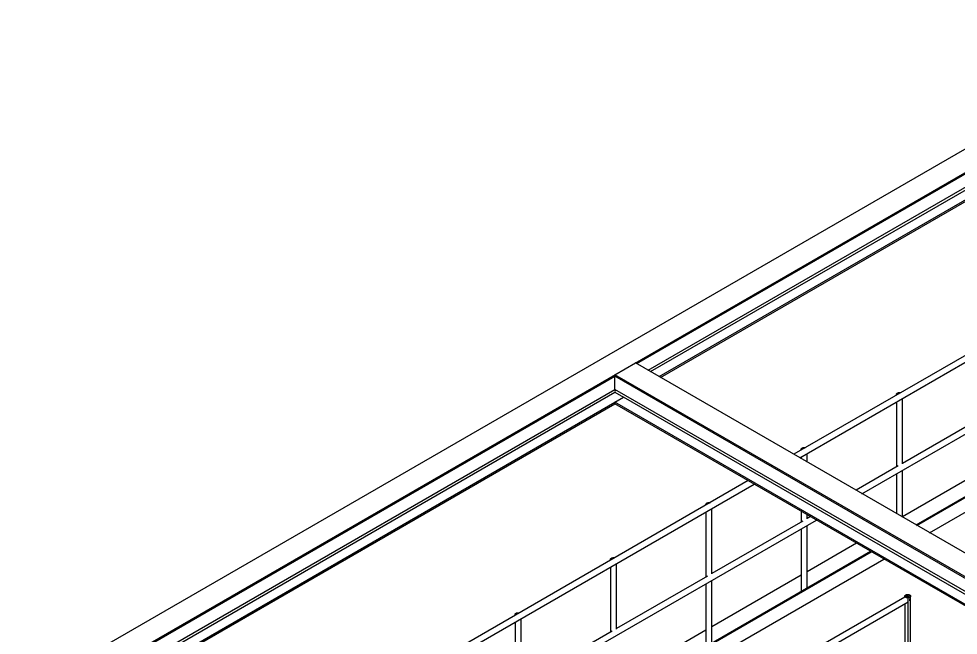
# Model space of a CAD drawing. Header units: inches. Extents: x -1490 to 2215, y -1057 to 1547.
# Drawn here: x -1356.5 to -1146.5, y 1344.2 to 1482 of the extents above; entities that cross this region are included whole.
import ezdxf

# ---------------------------------------------------------------- set-up
doc = ezdxf.new("R2010")
doc.units = ezdxf.units.IN
doc.header["$MEASUREMENT"] = 0

msp = doc.modelspace()

# ---------------------------------------------------------------- linework, layer by layer
at = {"color": 7, "linetype": 'Continuous', "lineweight": 25}
for p, q in [((-1356.51, 1330.75), (-1094.53, 1481.99)), ((-1351.92, 1328.1), (-1089.94, 1479.34)), ((-1218.35, 1404.88), (-1089.94, 1479.01)), ((-1215.8, 1403.41), (-1092.15, 1474.79)), ((-1215.23, 1403.09), (-1091.87, 1474.3)), ((-1213.31, 1401.97), (-1090.83, 1472.68)), ((-1213.02, 1401.81), (-1090.83, 1472.35)), ((-1094.67, 1435.71), (-1183.21, 1384.6)), ((-1181.89, 1383.84), (-1094.67, 1434.19)), ((-1167.97, 1375.8), (-1094.67, 1418.12)), ((-1223.22, 1402.4), (-1218.63, 1405.05)), ((-1123.79, 1350.3), (-1218.63, 1405.05)), ((-1155.87, 1368.82), (-1095.12, 1403.89)), ((-1155.7, 1368.72), (-1095.15, 1403.67)), ((-1351.92, 1327.78), (-1223.22, 1402.07)), ((-1128.38, 1347.64), (-1223.22, 1402.4)), ((-1223.22, 1402.07), (-1223.22, 1402.4)), ((-1128.38, 1347.32), (-1223.22, 1402.07)), ((-1223.22, 1399.13), (-1223.22, 1402.07)), ((-1346.11, 1328.19), (-1223.22, 1399.13)), ((-1130.86, 1345.8), (-1223.22, 1399.13)), ((-1152.87, 1367.08), (-1095.15, 1400.4)), ((-1346.11, 1327.53), (-1223.22, 1398.47)), ((-1344.83, 1326.05), (-1221.3, 1397.36)), ((-1223.22, 1398.47), (-1221.3, 1397.36)), ((-1223.22, 1396.25), (-1221.3, 1397.36)), ((-1131.43, 1345.48), (-1221.3, 1397.36)), ((-1160.23, 1398.05), (-1160.23, 1397.87)), ((-1158.91, 1382.46), (-1158.91, 1397.11)), ((-1344.54, 1325.88), (-1223.22, 1395.92)), ((-1223.22, 1395.92), (-1223.22, 1396.25)), ((-1133.35, 1344.37), (-1223.22, 1396.25)), ((-1133.64, 1344.2), (-1223.22, 1395.92)), ((-1160.23, 1396.35), (-1160.23, 1381.79)), ((-1138.55, 1394.3), (-1158.91, 1382.55)), ((-1181.55, 1385.74), (-1181.55, 1385.56)), ((-1180.23, 1382.88), (-1180.23, 1384.8)), ((-1181.55, 1384.04), (-1181.55, 1383.64)), ((-1138.9, 1382.19), (-1158.91, 1370.64)), ((-1159.88, 1381.99), (-1169.29, 1376.56)), ((-1160.23, 1380.27), (-1160.23, 1371.33)), ((-1158.91, 1370.57), (-1158.91, 1381.03)), ((-1193.41, 1378.71), (-1314.73, 1308.67)), ((-1313.42, 1307.91), (-1192.09, 1377.95)), ((-1202.87, 1373.43), (-1202.87, 1373.25)), ((-1202.87, 1371.73), (-1202.87, 1357.17)), ((-1201.56, 1357.84), (-1201.56, 1372.49)), ((-1181.55, 1371.86), (-1181.55, 1369.48)), ((-1299.49, 1299.88), (-1178.17, 1369.91)), ((-1181.2, 1369.68), (-1201.56, 1357.93)), ((-1180.23, 1370.15), (-1180.23, 1371.1)), ((-1179.49, 1370.67), (-1180.23, 1370.24)), ((-1181.55, 1367.96), (-1181.55, 1354)), ((-1180.23, 1354.76), (-1180.23, 1368.72)), ((-1169.17, 1364.72), (-1180.23, 1358.33)), ((-1287.4, 1292.89), (-1166.08, 1362.93)), ((-1287.22, 1292.79), (-1165.9, 1362.83)), ((-1284.39, 1291.16), (-1163.07, 1361.19)), ((-1224.2, 1361.12), (-1224.2, 1360.94)), ((-1224.2, 1359.42), (-1224.2, 1344.86)), ((-1222.88, 1345.53), (-1222.88, 1360.18)), ((-1202.52, 1357.37), (-1222.88, 1345.62)), ((-1181.55, 1357.57), (-1201.56, 1346.02)), ((-1202.87, 1355.65), (-1202.87, 1341.69)), ((-1201.56, 1342.45), (-1201.56, 1356.41)), ((-1158.4, 1352.87), (-1158.4, 1352.68)), ((-1158.04, 1352.89), (-1158.24, 1352.77)), ((-1157.09, 1338.7), (-1157.09, 1352.87)), ((-1158.4, 1352.68), (-1208.35, 1323.84)), ((-1207.92, 1322.57), (-1157.68, 1351.58)), ((-1180.42, 1351.18), (-1180.43, 1351.17)), ((-1158.4, 1351.16), (-1158.4, 1338.56)), ((-1245.52, 1348.81), (-1245.52, 1348.63)), ((-1245.52, 1347.11), (-1245.52, 1332.55)), ((-1244.2, 1333.22), (-1244.2, 1347.87)), ((-1223.85, 1345.06), (-1244.2, 1333.31)), ((-1202.87, 1345.26), (-1222.88, 1333.71))]:
    msp.add_line(p, q, dxfattribs=at)
at = {"color": 7, "linetype": 'Continuous'}
msp.add_line((-1157.74, 1352.87), (-1157.74, 1318.58), dxfattribs=at)
at = {"color": 7, "linetype": 'Continuous', "lineweight": 25, "flags": 128}
for points in [[(-1160.17, 1397.9), (-1160.2, 1397.94), (-1160.22, 1398), (-1160.23, 1398.05), (-1160.22, 1398.11), (-1160.19, 1398.16), (-1160.16, 1398.21), (-1160.11, 1398.26), (-1160.05, 1398.31), (-1159.98, 1398.34), (-1159.9, 1398.37), (-1159.81, 1398.4), (-1159.72, 1398.42), (-1159.63, 1398.43), (-1159.53, 1398.43), (-1159.44, 1398.42), (-1159.35, 1398.4), (-1159.31, 1398.4)], [(-1160.07, 1397.96), (-1160.07, 1397.96), (-1160.09, 1398.01), (-1160.09, 1398.06), (-1160.08, 1398.11), (-1160.06, 1398.16), (-1160.02, 1398.2), (-1159.97, 1398.24), (-1159.91, 1398.28), (-1159.84, 1398.31), (-1159.76, 1398.33), (-1159.68, 1398.34), (-1159.59, 1398.35), (-1159.5, 1398.35), (-1159.42, 1398.34), (-1159.41, 1398.34)], [(-1181.5, 1385.59), (-1181.53, 1385.63), (-1181.54, 1385.69), (-1181.55, 1385.74), (-1181.54, 1385.8), (-1181.52, 1385.85), (-1181.48, 1385.9), (-1181.43, 1385.95), (-1181.37, 1386), (-1181.3, 1386.03), (-1181.22, 1386.06), (-1181.14, 1386.09), (-1181.05, 1386.11), (-1180.95, 1386.12), (-1180.86, 1386.12), (-1180.76, 1386.11), (-1180.67, 1386.09), (-1180.63, 1386.09)], [(-1181.39, 1385.65), (-1181.39, 1385.65), (-1181.41, 1385.7), (-1181.42, 1385.75), (-1181.41, 1385.8), (-1181.38, 1385.85), (-1181.34, 1385.89), (-1181.29, 1385.93), (-1181.23, 1385.97), (-1181.16, 1386), (-1181.08, 1386.02), (-1181, 1386.03), (-1180.91, 1386.04), (-1180.83, 1386.04), (-1180.74, 1386.03), (-1180.73, 1386.03)], [(-1202.82, 1373.28), (-1202.85, 1373.32), (-1202.87, 1373.38), (-1202.87, 1373.43), (-1202.86, 1373.49), (-1202.84, 1373.54), (-1202.81, 1373.59), (-1202.76, 1373.64), (-1202.7, 1373.69), (-1202.63, 1373.72), (-1202.55, 1373.76), (-1202.46, 1373.78), (-1202.37, 1373.8), (-1202.28, 1373.81), (-1202.18, 1373.81), (-1202.08, 1373.8), (-1201.99, 1373.78), (-1201.95, 1373.78)], [(-1202.72, 1373.34), (-1202.72, 1373.34), (-1202.74, 1373.39), (-1202.74, 1373.44), (-1202.73, 1373.49), (-1202.7, 1373.54), (-1202.67, 1373.58), (-1202.62, 1373.62), (-1202.55, 1373.66), (-1202.48, 1373.69), (-1202.41, 1373.71), (-1202.32, 1373.72), (-1202.24, 1373.73), (-1202.15, 1373.73), (-1202.07, 1373.72), (-1202.06, 1373.72)], [(-1224.14, 1360.97), (-1224.17, 1361.02), (-1224.19, 1361.07), (-1224.2, 1361.12), (-1224.19, 1361.18), (-1224.17, 1361.23), (-1224.13, 1361.29), (-1224.08, 1361.33), (-1224.02, 1361.38), (-1223.95, 1361.41), (-1223.87, 1361.45), (-1223.79, 1361.47), (-1223.69, 1361.49), (-1223.6, 1361.5), (-1223.5, 1361.5), (-1223.41, 1361.49), (-1223.32, 1361.47), (-1223.28, 1361.47)], [(-1224.04, 1361.03), (-1224.04, 1361.03), (-1224.06, 1361.08), (-1224.06, 1361.13), (-1224.05, 1361.18), (-1224.03, 1361.23), (-1223.99, 1361.27), (-1223.94, 1361.31), (-1223.88, 1361.35), (-1223.81, 1361.38), (-1223.73, 1361.4), (-1223.65, 1361.41), (-1223.56, 1361.42), (-1223.47, 1361.42), (-1223.39, 1361.41), (-1223.38, 1361.41)], [(-1158.21, 1352.6), (-1158.24, 1352.62), (-1158.3, 1352.67), (-1158.34, 1352.72), (-1158.38, 1352.77), (-1158.4, 1352.82), (-1158.4, 1352.88), (-1158.39, 1352.93), (-1158.37, 1352.99), (-1158.33, 1353.04), (-1158.29, 1353.09), (-1158.23, 1353.13), (-1158.15, 1353.17), (-1158.08, 1353.2), (-1157.99, 1353.22), (-1157.9, 1353.24), (-1157.8, 1353.25), (-1157.71, 1353.25), (-1157.61, 1353.24), (-1157.52, 1353.23), (-1157.43, 1353.2), (-1157.35, 1353.17), (-1157.28, 1353.14), (-1157.28, 1353.14)], [(-1158.11, 1352.66), (-1158.17, 1352.69), (-1158.21, 1352.74), (-1158.25, 1352.78), (-1158.26, 1352.83), (-1158.27, 1352.88), (-1158.26, 1352.93), (-1158.23, 1352.98), (-1158.19, 1353.02), (-1158.14, 1353.07), (-1158.08, 1353.1), (-1158.01, 1353.13), (-1157.93, 1353.15), (-1157.85, 1353.17), (-1157.77, 1353.17), (-1157.68, 1353.17), (-1157.59, 1353.16), (-1157.51, 1353.14), (-1157.44, 1353.12), (-1157.37, 1353.08)], [(-1157.28, 1353.14), (-1157.22, 1353.1), (-1157.16, 1353.05), (-1157.13, 1353), (-1157.1, 1352.95), (-1157.09, 1352.89), (-1157.09, 1352.84), (-1157.1, 1352.78), (-1157.13, 1352.73), (-1157.18, 1352.68), (-1157.23, 1352.63), (-1157.3, 1352.59), (-1157.37, 1352.56), (-1157.45, 1352.53), (-1157.54, 1352.51), (-1157.64, 1352.5), (-1157.73, 1352.49), (-1157.83, 1352.49), (-1157.92, 1352.5), (-1158.01, 1352.52), (-1158.1, 1352.55), (-1158.14, 1352.57)], [(-1157.37, 1353.08), (-1157.32, 1353.05), (-1157.27, 1353), (-1157.24, 1352.96), (-1157.22, 1352.91), (-1157.22, 1352.86), (-1157.23, 1352.81), (-1157.25, 1352.76), (-1157.29, 1352.71), (-1157.34, 1352.67), (-1157.4, 1352.64), (-1157.48, 1352.61), (-1157.55, 1352.59), (-1157.64, 1352.57), (-1157.72, 1352.57), (-1157.81, 1352.57), (-1157.89, 1352.58), (-1157.97, 1352.6), (-1158.05, 1352.62)], [(-1157.46, 1352.62), (-1157.47, 1352.63), (-1157.53, 1352.71), (-1157.59, 1352.77), (-1157.66, 1352.82), (-1157.73, 1352.86), (-1157.8, 1352.89), (-1157.86, 1352.91), (-1157.92, 1352.92), (-1157.98, 1352.91), (-1158.03, 1352.89), (-1158.04, 1352.89)], [(-1245.47, 1348.66), (-1245.5, 1348.71), (-1245.51, 1348.76), (-1245.52, 1348.82), (-1245.51, 1348.87), (-1245.49, 1348.92), (-1245.45, 1348.98), (-1245.4, 1349.02), (-1245.34, 1349.07), (-1245.27, 1349.1), (-1245.19, 1349.14), (-1245.11, 1349.16), (-1245.02, 1349.18), (-1244.92, 1349.19), (-1244.83, 1349.19), (-1244.73, 1349.18), (-1244.64, 1349.17), (-1244.6, 1349.16)], [(-1245.36, 1348.72), (-1245.37, 1348.72), (-1245.38, 1348.77), (-1245.39, 1348.82), (-1245.38, 1348.87), (-1245.35, 1348.92), (-1245.31, 1348.96), (-1245.26, 1349), (-1245.2, 1349.04), (-1245.13, 1349.07), (-1245.05, 1349.09), (-1244.97, 1349.1), (-1244.88, 1349.11), (-1244.8, 1349.11), (-1244.71, 1349.1), (-1244.7, 1349.1)]]:
    msp.add_lwpolyline(points, dxfattribs=at)
at = {"color": 7, "linetype": 'Continuous', "lineweight": 25}
for centre, radius, start, end in [((-1158.05, 1352.04), 0.802, 0.7367, 16.1674), ((-1157.7, 1352.04), 0.45, 338.3498, 1.3123)]:
    msp.add_arc(centre, radius, start, end, dxfattribs=at)
msp.add_ellipse((-1223.51, 1398.96), major_axis=(-0.283, 0.49), ratio=0.577335, start_param=3.141552, end_param=4.712348, dxfattribs=at)

doc.saveas('drawing.dxf')
